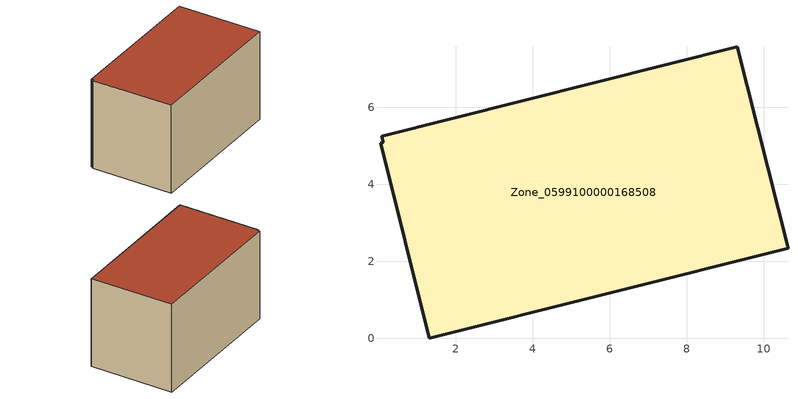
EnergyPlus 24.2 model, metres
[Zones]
Zone_0599100000168508
 floor ground (C_G): 0.07,5.25 9.31,7.58 10.62,2.34 1.31,0 0.04,5.07 0.12,5.09 z0
 wall outside (C_F): 10.62,2.34 9.31,7.58 0.07,5.25 0.12,5.09 0.04,5.07 1.31,0 10.62,2.34 z0:5.81
 roof outside (C_R): 9.31,7.58 0.07,5.25 0.12,5.09 0.04,5.07 1.31,0 10.62,2.34 z5.81
[BUILDING]
Pand.0599100000168508: North Axis=0; Terrain=City; Loads Convergence Tolerance Value=0.04; Temperature Convergence Tolerance Value=0.4; Solar Distribution=FullExterior; Maximum Number of Warmup Days=25; Minimum Number of Warmup Days=1
[Site:Location]
Rotterdam.The.Hague.AP_ZH_NLD Design_Conditions: Latitude=51.96; Longitude=4.45; Time Zone=1; Elevation=-4.5
[SITE:GROUNDTEMPERATURE:BUILDINGSURFACE]
18, 18, 18, 18, 18, 18, 18, 18, 18, 18, 18, 18
[MATERIAL] Thermal Absorptance=0.9; Solar Absorptance=0.7; Visible Absorptance=0.7
Name | Roughness | Thickness | Conductivity | Density | Specific Heat
G.TI.1975-1991 | MediumSmooth | 0.15 | 0.288461 | 540 | 1210
F.TI.1975-1991 | Rough | 0.3 | 0.230769 | 1920 | 840
R.TI.1975-1991 | MediumRough | 0.2 | 0.153846 | 1500 | 1000
[CONSTRUCTION]
C_G: G.TI.1975-1991
C_F: F.TI.1975-1991
C_R: R.TI.1975-1991
[ZONE]
Zone_0599100000168508: Type=1; Multiplier=1; Ceiling Height=Autocalculate; Volume=Autocalculate; Floor Area=autocalculate; Part of Total Floor Area=Yes
[ZONEINFILTRATION:DESIGNFLOWRATE]
Infil_Zone_0599100000168508: Zone or ZoneList or Space or SpaceList=Zone_0599100000168508; Schedule=AlwaysOn; Design Flow Rate Calculation Method=Flow/Area; Flow Rate per Floor Area=0.003; Constant Term Coefficient=1; Temperature Term Coefficient=0; Velocity Term Coefficient=0; Velocity Squared Term Coefficient=0
[HVACTEMPLATE:ZONE:IDEALLOADSAIRSYSTEM]
Zone_0599100000168508: Maximum Heating Supply Air Temperature=50; Minimum Cooling Supply Air Temperature=13; Maximum Heating Supply Air Humidity Ratio=0.0156; Minimum Cooling Supply Air Humidity Ratio=0.0077; Heating Limit=NoLimit; Cooling Limit=NoLimit; Dehumidification Control Type=ConstantSensibleHeatRatio; Cooling Sensible Heat Ratio=0.7; Dehumidification Setpoint=60; Humidification Control Type=None; Humidification Setpoint=30; Outdoor Air Method=None; Outdoor Air Flow Rate per Person=0.00944; Outdoor Air Flow Rate per Zone Floor Area=0; Outdoor Air Flow Rate per Zone=0; Demand Controlled Ventilation Type=None; Outdoor Air Economizer Type=NoEconomizer; Heat Recovery Type=None; Sensible Heat Recovery Effectiveness=0.7; Latent Heat Recovery Effectiveness=0.65
[ZONECONTROL:THERMOSTAT]
ThermostatControl_Zone_0599100000168508: Zone or ZoneList=Zone_0599100000168508; Control Type Schedule=DualSetpointControlType; Control 1=Thermostat_Zone_0599100000168508; Temperature Difference Between Cutout And Setpoint=0
[THERMOSTATSETPOINT:DUALSETPOINT]
Thermostat_Zone_0599100000168508: Heating Setpoint Temperature Schedule=HeatingSetpoint_Zone_0599100000168508; Cooling Setpoint Temperature Schedule=CoolingSetpoint_Zone_0599100000168508
[SCHEDULE:COMPACT]
HeatingSetpoint_Zone_0599100000168508: Through: 12/31, For: AllDays, Until: 24:00, 21
CoolingSetpoint_Zone_0599100000168508: Through: 12/31, For: AllDays, Until: 24:00, 24
DualSetpointControlType: Through: 12/31, For: AllDays, Until: 24:00, 4
AlwaysOn: Through: 12/31, For: AllDays, Until: 24:00, 1
